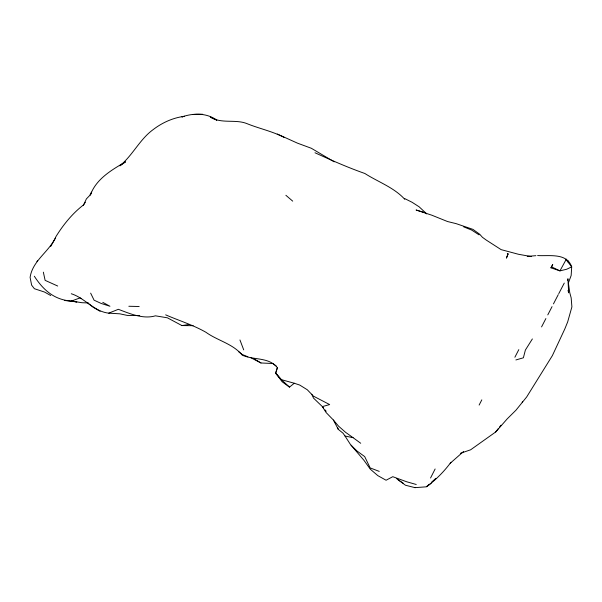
<?xml version="1.0" encoding="UTF-8"?>
<svg xmlns="http://www.w3.org/2000/svg" width="602" height="602" viewBox="0 0 602 602"><rect width="100%" height="100%" fill="white"/><g stroke="black" fill="none" stroke-linecap="round" stroke-linejoin="round"><path stroke-width="0.9" d="M567.776 280.434L567.927 278.741L568.649 292.828M277.274 367.822L275.543 373.278L281.322 379.644L289.502 387.116L294.28 383.241L299.758 385.077L307.283 389.757L313.439 396.139L329.655 404.574L322.356 406.598L313.529 398.118L311.738 394.235M507.945 254.149L506.432 258.123L508.073 253.893L507.351 253.811L508.073 253.893M430.543 477.996L435.126 468.981M479.124 405.078L481.811 399.856M514.883 357.242L518.804 349.642M541.567 326.909L545.886 318.556M547.782 314.891L552.049 306.636M553.464 303.89L558.265 294.611M558.769 293.641L564.27 283.083M550.958 267.83L552.696 264.647L550.958 267.83L559.95 270.87L566.678 269.245L571.697 266.889C566.836 252.562 549.19 256.294 537.616 255.549M566.339 259.131L559.958 270.862L551.485 266.844M50.681 246.451L55.58 237.865M216.758 120.084C206.539 112.792 193.34 112.95 181.932 116.931L184.453 116.306C173.075 117.736 162.186 122.657 153.126 129.633C139.754 139.31 132.756 155.278 119.888 165.828L125.532 161.855C111.536 170.005 96.019 179.057 90.338 195.131L91.639 192.151L89.487 195.703L86.41 198.878L83.633 204.838C72.518 213.326 63.376 224.621 56.009 236.496C49.575 251.636 32.598 260.29 30.1 277.394L31.628 285.152L34.389 288.712L44.488 292.038L50.741 295.529M532.371 338.941L525.38 350.055L523.386 357.799L515.891 359.951M83.234 205.395L85.334 202.227M460.432 453.291L470.613 449.807L495.664 431.995L498.343 428.601M499.412 427.247L501.022 425.215M450.921 462.306C444.058 471.569 436.059 479.681 426.803 486.476L428.88 484.602M495.664 431.995L507.238 418.841L515.967 410.188L526.645 397.011L552.365 355.632L564.811 328.948L567.671 321.919L571.9 306.885L571.163 297.855L569.77 292.745L568.386 282.94L571.155 275.483L571.697 266.889L566 259.507M36.918 261.486L37.535 260.824M522.175 402.174L522.596 401.775M450.183 463.284L463.54 451.53M431.657 482.104L435.818 478.357M431.205 483.218L426.509 486.807L414.944 487.65M275.776 373.12L277.409 367.717C268.913 356.866 253.818 360.342 242.29 355.188C232.839 343.667 217.555 340.657 205.907 332.259C193.167 324.982 179.08 320.655 165.663 314.854M71.269 293.738C84.905 297.998 94.115 311.603 108.744 313.153L118.361 309.3C129.799 313.642 143.186 319.466 155.444 315.824L167.401 317.811L181.932 325.569L193.144 325.69M34.314 276.213C43.133 289.84 54.27 300.014 71.518 301.045L80.021 297.9L81.631 298.637M181.932 325.569L189.547 324.41M527.277 256.362L535.893 255.684M139.747 315.478L127.338 315.425L119.881 313.83L108.744 313.153M128.843 306.26L139.175 306.508M88.494 302.964L81.947 302.716L71.758 301.098M250.741 357.678L260.975 362.976L272.721 363.503L276.167 365.986M531.303 256.58L518.427 254.262L501.127 249.634L486.265 240.078L482.428 237.293L479.756 234.283L472.939 229.37L456.173 223.651L447.512 221.528L431.897 215.23L416.08 210.008L425.629 212.852L426.652 213.913M64.519 300.466L76.808 301.926L71.518 301.045M323.447 407.938L322.356 406.598L326.133 412.558L333.403 420.046L338.249 429.316L343.057 433.229L345.014 436.036L353.073 437.684L360.718 443.268M415.087 487.673L405.432 485.22L396.372 478.424M294.28 383.241L281.322 379.644L276.333 373.767M416.245 484.49L406.643 481.758L392.782 476.694L386.078 480.238L377.8 475.618L370.335 469.206L363.939 460.297L350.372 444.366L345.014 436.036M379.23 471.381L370.147 467.904L364.699 456.602L357.069 451.064L351.064 445.232M463.728 226.871L471.705 230.092L479.064 234.863M247.851 356.798L242.087 354.42L238.475 351.583M315.004 152.765C331.439 160.252 347.828 167.499 364.872 173.496C378.154 182.007 393.949 187.418 404.747 199.277M277.259 134.02L297.456 143.148L311.362 148.28L334.208 161.848M57.702 286.033L45.12 280.351L43.352 272.164M216.69 120.182L210.331 117.029C221.303 124.095 234.915 119.008 246.632 123.493C259.048 128.595 272.42 131.244 284.332 137.534M404.71 198.592L412.054 202.257L419.12 206.795L425.629 212.852M102.784 302.332L109.94 306.252L101.211 303.468L94.078 300.18L90.639 293.129M100.105 311.309L93.129 307.208L88.298 303.423M254.225 358.905L260.975 362.976M398.155 479.854L403.438 483.406M353.073 437.684L345.503 432.266L338.565 426.156L333.403 420.046M289.502 387.116L282.127 381.766L276.31 373.834M285.882 195.289L292.707 201.143M325.095 409.939L326.186 411.279M239.95 339.964L243.712 349.875M337.639 427.563L338.249 429.316M568.032 290.42L568.446 292.023M567.769 260.388L568.213 262.194M196.305 114.38L192.512 114.478L202.693 114.342L196.305 114.38"/></g></svg>
